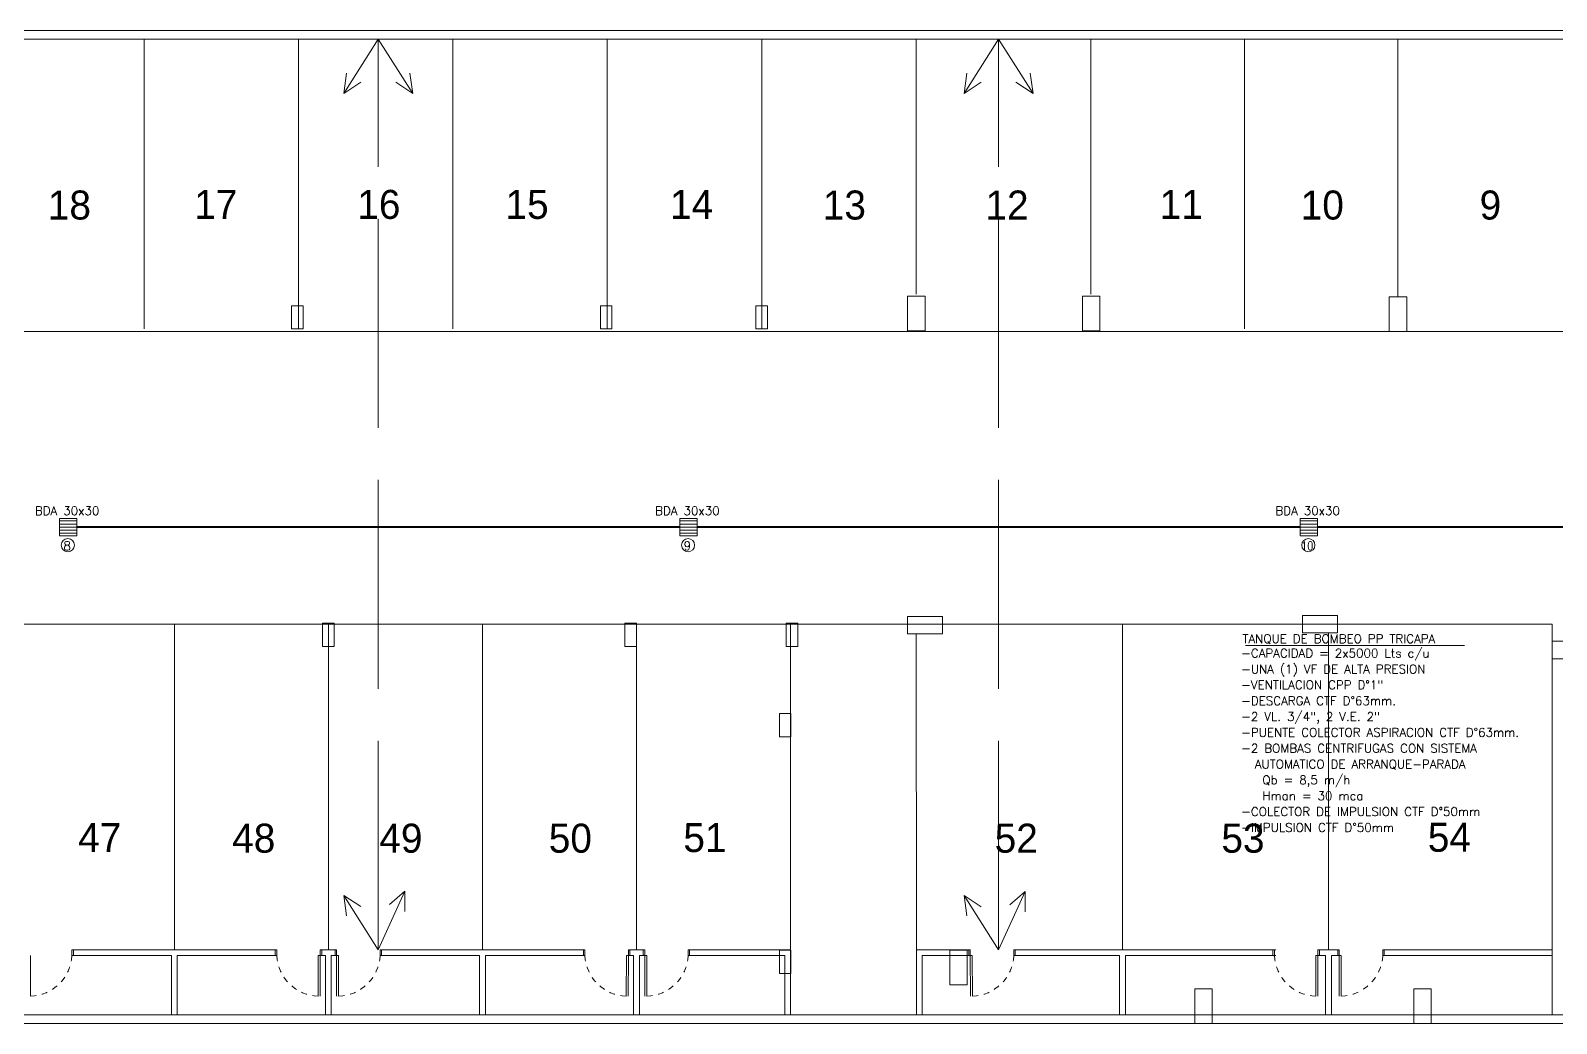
# Model space of a CAD drawing. Header units: millimetres. Extents: x 539 to 842, y -453 to -96.
# Drawn here: x 779.92 to 806.22, y -452.95 to -435.83 of the extents above; entities that cross this region are included whole.
import ezdxf

# ---------------------------------------------------------------- set-up
doc = ezdxf.new("R2010")
doc.units = ezdxf.units.MM
doc.header["$LTSCALE"] = 0.1
for name, pattern in [('ACAD_ISO02W100', [15, 12, -3]), ('CONTINUA', [0]), ('HIDDEN', [0.375, 0.25, -0.125]), ('Trazo', [0.00635, 0.003175, -0.003175])]:
    doc.linetypes.add(name, pattern=pattern)
doc.layers.get('0').update_dxf_attribs({"lineweight": 5})
doc.layers.add('00-Pluvial', color=40, linetype='Continuous')
doc.layers.add('Textos', color=7, linetype='Continuous')
for name, color, linetype, lineweight in [('00-Texto AF', 7, 'Continuous', 18), ('A-COLS', 7, 'Continuous', 5), ('A-DOOR', 7, 'Continuous', 5), ('A-WALL', 7, 'Continuous', 5), ('C-TOPO', 7, 'Continuous', 5)]:
    doc.layers.add(name, color=color, linetype=linetype, lineweight=lineweight)
doc.layers.add('A-DOOR-HDLN', color=5, linetype='Trazo', lineweight=5, true_color=0x0000ff)
doc.styles.add('Pill Gothic 300mg Lt', font='', dxfattribs={"height": 0.186028})
doc.styles.add('Romans', font='romans.shx')
doc.styles.get('Pill Gothic 300mg Lt').set_extended_font_data('Pill Gothic 300mg Lt')

# ---------------------------------------------------------------- blocks, each defined once
blk = doc.blocks.new('subsuelot3y4')
at = {"color": 8, "lineweight": 5}
for p, q in [((781.879, -440.978), (781.879, -435.983)), ((784.54, -440.978), (784.54, -435.983)), ((787.201, -440.978), (787.201, -435.983)), ((789.862, -440.978), (789.862, -435.983)), ((792.523, -440.978), (792.523, -435.983)), ((795.184, -440.378), (795.184, -435.985)), ((798.197, -440.376), (798.197, -435.983)), ((800.841, -435.983), (800.841, -440.978)), ((803.485, -440.424), (803.485, -435.983)), ((760.788, -441.025), (828.838, -441.025)), ((806.145, -446.071), (771.503, -446.071)), ((782.402, -446.071), (782.402, -451.682)), ((785.056, -446.071), (785.056, -451.682)), ((787.711, -446.071), (787.711, -451.682)), ((790.366, -446.053), (790.366, -451.682)), ((793.021, -451.682), (793.021, -446.053)), ((795.183, -446.231), (795.189, -451.682)), ((798.74, -446.071), (798.74, -451.682)), ((806.145, -446.071), (806.145, -452.803)), ((785.972, -451.682), (789.451, -451.682)), ((790.251, -451.682), (790.482, -451.682)), ((802.241, -451.682), (802.241, -451.682))]:
    blk.add_line(p, q, dxfattribs=at)
at = {"layer": 'A-COLS', "color": 8, "lineweight": 5}
for p, q in [((795.038, -440.412), (795.038, -441.012)), ((795.338, -440.412), (795.038, -440.412)), ((795.338, -441.012), (795.338, -440.412)), ((798.052, -440.412), (798.052, -441.012)), ((798.352, -440.412), (798.052, -440.412)), ((798.352, -441.012), (798.352, -440.412)), ((803.339, -440.425), (803.339, -440.566)), ((803.464, -440.425), (803.339, -440.425)), ((803.639, -440.425), (803.464, -440.425)), ((803.639, -440.55), (803.639, -440.425)), ((784.421, -440.578), (784.421, -440.978)), ((784.621, -440.578), (784.421, -440.578)), ((784.621, -440.978), (784.621, -440.578)), ((789.743, -440.578), (789.743, -440.978)), ((789.943, -440.578), (789.743, -440.578)), ((789.943, -440.978), (789.943, -440.578)), ((792.423, -440.578), (792.423, -440.978)), ((792.623, -440.578), (792.423, -440.578)), ((792.623, -440.978), (792.623, -440.578)), ((803.339, -440.566), (803.339, -441.025)), ((803.639, -440.551), (803.639, -440.55)), ((803.639, -440.563), (803.639, -440.551)), ((803.639, -440.564), (803.639, -440.563)), ((803.639, -440.566), (803.639, -440.564)), ((803.639, -441.025), (803.639, -440.566)), ((784.421, -440.978), (784.621, -440.978)), ((789.743, -440.978), (789.943, -440.978)), ((792.423, -440.978), (792.623, -440.978)), ((795.038, -441.012), (795.338, -441.012)), ((798.052, -441.012), (798.352, -441.012)), ((803.339, -441.025), (803.464, -441.025)), ((803.464, -441.025), (803.465, -441.025)), ((803.465, -441.025), (803.478, -441.025)), ((803.478, -441.025), (803.479, -441.025)), ((803.479, -441.025), (803.48, -441.025)), ((803.48, -441.025), (803.639, -441.025)), ((795.038, -445.937), (795.038, -446.237)), ((795.638, -445.937), (795.038, -445.937)), ((795.638, -446.237), (795.638, -445.937)), ((801.845, -445.918), (801.845, -446.218)), ((802.445, -445.918), (801.845, -445.918)), ((802.445, -446.102), (802.445, -445.918)), ((785.156, -446.053), (784.956, -446.053)), ((784.956, -446.053), (784.956, -446.453)), ((785.156, -446.453), (785.156, -446.053)), ((790.366, -446.053), (790.166, -446.053)), ((790.166, -446.053), (790.166, -446.453)), ((790.366, -446.453), (790.366, -446.053)), ((792.945, -446.053), (792.945, -446.453)), ((793.145, -446.053), (792.945, -446.053)), ((793.145, -446.453), (793.145, -446.053)), ((795.038, -446.237), (795.638, -446.237)), ((801.845, -446.218), (801.896, -446.218)), ((801.896, -446.218), (802.445, -446.218)), ((802.445, -446.104), (802.445, -446.102)), ((802.445, -446.105), (802.445, -446.104)), ((802.445, -446.117), (802.445, -446.105)), ((802.445, -446.118), (802.445, -446.117)), ((802.445, -446.218), (802.445, -446.118)), ((784.956, -446.453), (785.156, -446.453)), ((790.166, -446.453), (790.366, -446.453)), ((792.945, -446.453), (793.145, -446.453)), ((806.145, -446.364), (806.145, -446.564)), ((806.745, -446.364), (806.145, -446.364)), ((806.145, -446.564), (806.145, -446.664)), ((806.145, -446.664), (806.745, -446.664)), ((793.028, -447.609), (792.828, -447.609)), ((792.828, -447.609), (792.828, -448.009)), ((793.028, -448.009), (793.028, -447.609)), ((792.828, -448.009), (793.028, -448.009)), ((792.828, -451.689), (792.828, -452.089)), ((793.028, -451.689), (792.828, -451.689)), ((793.028, -452.089), (793.028, -451.689)), ((795.763, -451.689), (795.763, -451.704)), ((796.063, -451.689), (795.763, -451.689)), ((795.763, -451.704), (795.763, -452.289)), ((796.063, -452.148), (796.063, -451.689)), ((792.828, -452.089), (793.028, -452.089)), ((795.763, -452.289), (795.888, -452.289)), ((795.888, -452.289), (795.903, -452.289)), ((795.903, -452.289), (796.063, -452.289)), ((796.063, -452.149), (796.063, -452.148)), ((796.063, -452.15), (796.063, -452.149)), ((796.063, -452.163), (796.063, -452.15)), ((796.063, -452.164), (796.063, -452.163)), ((796.063, -452.289), (796.063, -452.164)), ((800.287, -452.353), (799.987, -452.353)), ((799.987, -452.353), (799.987, -452.953)), ((800.287, -452.812), (800.287, -452.353)), ((803.832, -452.353), (803.762, -452.353)), ((803.762, -452.353), (803.762, -452.812)), ((803.937, -452.353), (803.832, -452.353)), ((804.062, -452.353), (803.937, -452.353)), ((804.062, -452.953), (804.062, -452.353)), ((800.287, -452.814), (800.287, -452.812)), ((800.287, -452.815), (800.287, -452.814)), ((800.287, -452.827), (800.287, -452.815)), ((800.287, -452.828), (800.287, -452.827)), ((800.287, -452.953), (800.287, -452.828)), ((803.762, -452.812), (803.762, -452.814)), ((803.762, -452.814), (803.762, -452.815)), ((803.762, -452.815), (803.762, -452.827)), ((803.762, -452.827), (803.762, -452.828)), ((803.762, -452.828), (803.762, -452.953)), ((799.987, -452.953), (800.287, -452.953)), ((803.762, -452.953), (803.789, -452.953)), ((803.789, -452.953), (804.062, -452.953))]:
    blk.add_line(p, q, dxfattribs=at)
at = {"layer": 'A-DOOR', "color": 8, "lineweight": 5}
for p, q in [((780.637, -451.782), (780.637, -451.682)), ((780.637, -451.682), (780.662, -451.682)), ((780.662, -451.682), (780.662, -451.782)), ((784.166, -451.682), (784.141, -451.682)), ((784.141, -451.682), (784.141, -451.782)), ((784.166, -451.782), (784.166, -451.682)), ((784.941, -451.682), (784.916, -451.682)), ((784.916, -451.682), (784.916, -451.782)), ((784.941, -451.782), (784.941, -451.682)), ((785.172, -451.782), (785.172, -451.682)), ((785.172, -451.682), (785.197, -451.682)), ((785.197, -451.682), (785.197, -451.782)), ((785.947, -451.782), (785.947, -451.682)), ((785.947, -451.682), (785.972, -451.682)), ((785.972, -451.682), (785.972, -451.782)), ((789.451, -451.682), (789.45, -451.782)), ((789.476, -451.682), (789.451, -451.682)), ((789.475, -451.782), (789.476, -451.682)), ((790.251, -451.682), (790.226, -451.682)), ((790.226, -451.682), (790.226, -451.782)), ((790.251, -451.782), (790.251, -451.682)), ((790.482, -451.782), (790.482, -451.682)), ((790.482, -451.682), (790.507, -451.682)), ((790.507, -451.682), (790.507, -451.782)), ((791.257, -451.782), (791.257, -451.682)), ((791.257, -451.682), (791.282, -451.682)), ((791.282, -451.682), (791.282, -451.782)), ((796.093, -451.782), (796.093, -451.682)), ((796.093, -451.682), (796.118, -451.682)), ((796.118, -451.682), (796.118, -451.782)), ((796.868, -451.782), (796.868, -451.682)), ((796.868, -451.682), (796.893, -451.682)), ((796.893, -451.682), (796.893, -451.782)), ((801.359, -451.682), (801.334, -451.682)), ((801.334, -451.682), (801.334, -451.782)), ((801.359, -451.782), (801.359, -451.682)), ((802.11, -451.682), (802.109, -451.782)), ((802.135, -451.682), (802.11, -451.682)), ((802.134, -451.782), (802.135, -451.682)), ((802.451, -451.782), (802.451, -451.682)), ((802.451, -451.682), (802.476, -451.682)), ((802.476, -451.682), (802.476, -451.782)), ((803.226, -451.781), (803.226, -451.681)), ((803.226, -451.681), (803.251, -451.681)), ((803.251, -451.681), (803.251, -451.781)), ((779.922, -451.782), (779.923, -452.482)), ((780.662, -451.782), (780.637, -451.782)), ((784.141, -451.782), (784.166, -451.782)), ((784.881, -451.782), (784.88, -452.482)), ((784.916, -451.782), (784.881, -451.782)), ((784.915, -452.482), (784.916, -451.782)), ((784.916, -451.782), (784.941, -451.782)), ((785.197, -451.782), (785.172, -451.782)), ((785.198, -452.482), (785.197, -451.782)), ((785.197, -451.782), (785.232, -451.782)), ((785.232, -451.782), (785.233, -452.482)), ((785.972, -451.782), (785.947, -451.782)), ((789.45, -451.782), (789.475, -451.782)), ((790.191, -451.782), (790.19, -452.482)), ((790.226, -451.782), (790.191, -451.782)), ((790.225, -452.482), (790.226, -451.782)), ((790.226, -451.782), (790.251, -451.782)), ((790.507, -451.782), (790.482, -451.782)), ((790.508, -452.482), (790.507, -451.782)), ((790.507, -451.782), (790.542, -451.782)), ((790.542, -451.782), (790.543, -452.482)), ((791.282, -451.782), (791.257, -451.782)), ((796.118, -451.782), (796.093, -451.782)), ((796.119, -452.482), (796.118, -451.782)), ((796.118, -451.782), (796.153, -451.782)), ((796.153, -451.782), (796.154, -452.482)), ((796.893, -451.782), (796.868, -451.782)), ((801.334, -451.782), (801.359, -451.782)), ((802.109, -451.782), (802.074, -451.782)), ((802.074, -451.782), (802.074, -452.482)), ((802.109, -452.482), (802.109, -451.782)), ((802.109, -451.782), (802.134, -451.782)), ((802.476, -451.782), (802.451, -451.782)), ((802.477, -452.482), (802.476, -451.782)), ((802.476, -451.782), (802.511, -451.782)), ((802.511, -451.782), (802.512, -452.482)), ((803.251, -451.781), (803.226, -451.781))]:
    blk.add_line(p, q, dxfattribs=at)
at = {"layer": 'A-DOOR-HDLN', "color": 8, "linetype": 'HIDDEN', "lineweight": 5}
for centre, start, end in [((779.9, -451.745), 271.7627, 357.1291), ((784.903, -451.745), 182.8709, 268.2373), ((785.21, -451.745), 271.7627, 357.1291), ((790.213, -451.745), 182.8709, 268.2373), ((790.52, -451.745), 271.7627, 357.1291), ((796.131, -451.745), 271.7627, 357.1291), ((802.096, -451.745), 182.8709, 268.2373), ((802.489, -451.744), 271.8086, 357.175)]:
    blk.add_arc(centre, 0.738, start, end, dxfattribs=at)
at = {"layer": 'A-WALL', "color": 8, "lineweight": 5}
for p, q in [((828.988, -435.833), (724.413, -435.833)), ((724.563, -435.983), (828.838, -435.983)), ((802.291, -446.212), (802.293, -451.682)), ((784.141, -451.682), (780.662, -451.682)), ((780.662, -451.682), (780.662, -451.782)), ((785.172, -451.682), (784.941, -451.682)), ((784.941, -451.682), (784.941, -451.782)), ((785.172, -451.682), (785.172, -451.782)), ((785.972, -451.682), (785.972, -451.782)), ((793.022, -451.682), (791.282, -451.682)), ((791.282, -451.682), (791.282, -451.782)), ((793.022, -451.682), (793.022, -452.808)), ((796.093, -451.682), (795.189, -451.682)), ((795.189, -451.682), (795.189, -452.808)), ((796.093, -451.682), (796.093, -451.782)), ((801.384, -451.682), (796.893, -451.682)), ((796.893, -451.682), (796.893, -451.782)), ((801.334, -451.682), (801.334, -451.782)), ((802.451, -451.682), (802.134, -451.682)), ((802.134, -451.682), (802.134, -451.782)), ((802.34, -451.682), (802.34, -451.682)), ((802.451, -451.682), (802.451, -451.782)), ((806.145, -451.682), (803.251, -451.682)), ((803.251, -451.682), (803.251, -451.782)), ((782.352, -451.782), (780.662, -451.782)), ((782.352, -451.782), (782.352, -452.808)), ((784.141, -451.782), (782.452, -451.782)), ((782.452, -451.782), (782.452, -452.808)), ((785.006, -451.782), (784.941, -451.782)), ((785.006, -451.782), (785.006, -452.808)), ((785.172, -451.782), (785.106, -451.782)), ((785.106, -451.782), (785.106, -452.808)), ((787.661, -451.782), (785.972, -451.782)), ((787.661, -451.782), (787.661, -452.808)), ((789.451, -451.782), (787.761, -451.782)), ((787.761, -451.782), (787.761, -452.808)), ((790.316, -451.782), (790.251, -451.782)), ((790.316, -451.782), (790.316, -452.808)), ((790.482, -451.782), (790.416, -451.782)), ((790.416, -451.782), (790.416, -452.808)), ((792.922, -451.782), (791.282, -451.782)), ((792.922, -451.782), (792.922, -452.808)), ((796.093, -451.782), (795.289, -451.782)), ((795.289, -451.782), (795.289, -452.808)), ((798.69, -451.782), (796.893, -451.782)), ((798.69, -451.782), (798.69, -452.808)), ((801.384, -451.782), (798.79, -451.782)), ((798.79, -451.782), (798.79, -452.808)), ((802.241, -451.782), (802.134, -451.782)), ((802.241, -451.782), (802.241, -452.808)), ((802.451, -451.782), (802.34, -451.782)), ((802.34, -451.782), (802.341, -452.808)), ((806.145, -451.782), (803.251, -451.782)), ((828.838, -452.803), (724.563, -452.803)), ((724.413, -452.953), (828.988, -452.953))]:
    blk.add_line(p, q, dxfattribs=at)
at = {"layer": 'C-TOPO', "color": 8, "lineweight": 5}
for p, q in [((780.076, -435.833), (777.428, -435.833)), ((780.076, -435.833), (782.729, -435.833)), ((791.436, -435.833), (782.729, -435.833)), ((791.436, -435.833), (799.918, -435.833)), ((802.775, -435.833), (799.918, -435.833)), ((802.775, -435.833), (805.126, -435.833)), ((818.45, -435.833), (805.126, -435.833)), ((777.026, -452.953), (783.169, -452.953)), ((790.077, -452.953), (783.169, -452.953)), ((790.077, -452.953), (796.593, -452.953)), ((803.217, -452.953), (796.593, -452.953)), ((803.217, -452.953), (810.318, -452.953))]:
    blk.add_line(p, q, dxfattribs=at)
at = {"color": 8, "style": 'Pill Gothic 300mg Lt'}
for s, p in [('18', (780.221, -439.092)), ('17', (782.744, -439.081)), ('16', (785.554, -439.081)), ('15', (788.108, -439.081)), ('14', (790.944, -439.081)), ('13', (793.576, -439.092)), ('12', (796.379, -439.092)), ('11', (799.381, -439.081)), ('10', (801.812, -439.092)), ('9', (804.895, -439.092)), ('47', (780.744, -449.997)), ('48', (783.398, -450.008)), ('49', (785.934, -450.008)), ('50', (788.854, -450.008)), ('51', (791.173, -449.997)), ('52', (796.538, -450.008)), ('53', (800.445, -450.008)), ('54', (804.002, -449.992))]:
    blk.add_text(s, height=0.5, dxfattribs=at).set_placement(p)

msp = doc.modelspace()

# ---------------------------------------------------------------- linework, layer by layer
at = {"layer": '00-Pluvial', "lineweight": 20}
for p, q in [((785.916, -435.983), (785.322, -436.918)), ((785.916, -435.983), (786.51, -436.918)), ((796.605, -435.983), (796.012, -436.918)), ((796.605, -435.983), (797.199, -436.918)), ((785.322, -436.918), (785.371, -436.57)), ((785.322, -436.918), (785.617, -436.726)), ((786.51, -436.918), (786.216, -436.726)), ((786.51, -436.918), (786.462, -436.57)), ((796.012, -436.918), (796.06, -436.57)), ((796.012, -436.918), (796.306, -436.726)), ((797.199, -436.918), (796.905, -436.726)), ((797.199, -436.918), (797.151, -436.57)), ((780.422, -444.289), (780.722, -444.289)), ((780.422, -444.342), (780.722, -444.342)), ((780.422, -444.395), (780.722, -444.395)), ((791.111, -444.289), (791.411, -444.289)), ((791.111, -444.342), (791.411, -444.342)), ((791.111, -444.395), (791.411, -444.395)), ((801.8, -444.289), (802.1, -444.289)), ((801.8, -444.342), (802.1, -444.342)), ((801.8, -444.395), (802.1, -444.395)), ((780.422, -444.449), (780.722, -444.449)), ((780.422, -444.502), (780.722, -444.502)), ((791.111, -444.449), (791.411, -444.449)), ((791.111, -444.502), (791.411, -444.502)), ((801.8, -444.449), (802.1, -444.449)), ((801.8, -444.502), (802.1, -444.502)), ((785.915, -451.682), (786.374, -450.674)), ((786.374, -450.674), (786.109, -450.904)), ((786.374, -450.674), (786.374, -451.025)), ((796.605, -451.682), (797.064, -450.675)), ((797.064, -450.675), (796.799, -450.905)), ((797.064, -450.675), (797.064, -451.026)), ((785.915, -451.682), (785.321, -450.747)), ((785.321, -450.747), (785.369, -451.095)), ((785.321, -450.747), (785.615, -450.938)), ((796.605, -451.682), (796.012, -450.748)), ((796.012, -450.748), (796.06, -451.095)), ((796.012, -450.748), (796.306, -450.939))]:
    msp.add_line(p, q, dxfattribs=at)
at = {"layer": '00-Pluvial', "linetype": 'ACAD_ISO02W100', "lineweight": 20, "ltscale": 3}
for p, q in [((785.915, -451.682), (785.916, -435.983)), ((796.605, -451.682), (796.605, -435.983))]:
    msp.add_line(p, q, dxfattribs=at)
at = {"layer": '00-Pluvial', "lineweight": 20}
for points in [[(780.422, -444.545), (780.422, -444.245), (780.722, -444.245), (780.722, -444.545), (780.422, -444.545)], [(791.111, -444.545), (791.111, -444.245), (791.411, -444.245), (791.411, -444.545), (791.111, -444.545)], [(801.8, -444.545), (801.8, -444.245), (802.1, -444.245), (802.1, -444.545), (801.8, -444.545)]]:
    msp.add_lwpolyline(points, dxfattribs=at)
at = {"layer": '00-Pluvial', "lineweight": 40}
for points in [[(791.111, -444.395), (780.722, -444.395)], [(801.8, -444.395), (791.411, -444.395)], [(812.636, -444.395), (802.1, -444.395)]]:
    msp.add_lwpolyline(points, dxfattribs=at)
at = {"layer": '00-Pluvial', "lineweight": 20}
for centre in [(780.566, -444.707), (791.255, -444.707), (801.944, -444.707)]:
    msp.add_circle(centre, 0.113, dxfattribs=at)
at = {"layer": '00-Texto AF'}
msp.add_line((800.862, -446.436), (804.633, -446.436), dxfattribs=at)

# ---------------------------------------------------------------- block references
at = {"linetype": 'CONTINUA', "lineweight": 20}
msp.add_blockref('subsuelot3y4', (0, 0), dxfattribs=at)

# ---------------------------------------------------------------- texts
at = {"layer": '00-Texto AF', "style": 'Romans'}
for s, p in [('TANQUE DE BOMBEO PP TRICAPA', (800.808, -446.394)), ('-CAPACIDAD = 2x5000 Lts c/u', (800.786, -446.644)), ('-UNA (1) VF DE ALTA PRESION', (800.786, -446.918)), ('-VENTILACION CPP D°1"', (800.786, -447.19)), ('-DESCARGA CTF D°63mm.', (800.786, -447.464)), ('-2 VL. 3/4", 2 V.E. 2"', (800.786, -447.737)), ('-PUENTE COLECTOR ASPIRACION CTF D°63mm.', (800.786, -448.01)), ('-2 BOMBAS CENTRIFUGAS CON SISTEMA', (800.786, -448.283)), ('  AUTOMATICO DE ARRANQUE-PARADA', (800.815, -448.557)), ('   Qb = 8,5 m/h', (800.815, -448.829)), ('   Hman = 30 mca', (800.815, -449.103)), ('-COLECTOR DE IMPULSION CTF D°50mm ', (800.786, -449.375)), ('-IMPULSION CTF D°50mm ', (800.786, -449.649))]:
    msp.add_text(s, height=0.15, dxfattribs=at).set_placement(p)
at = {"layer": 'Textos', "color": 7, "style": 'Romans'}
for p in [(779.998, -444.187), (790.687, -444.187), (801.376, -444.187)]:
    msp.add_text('BDA 30x30', height=0.15, rotation=360, dxfattribs=at).set_placement(p)
at = {"layer": 'Textos', "style": 'Romans'}
for s, p in [('8', (780.49, -444.793)), ('9', (791.179, -444.793))]:
    msp.add_text(s, height=0.15, rotation=360, dxfattribs=at).set_placement(p)
at = {"layer": 'Textos', "style": 'Romans', "width": 0.8}
msp.add_text('10', height=0.15, rotation=360, dxfattribs=at).set_placement((801.822, -444.793))

doc.saveas('drawing.dxf')
